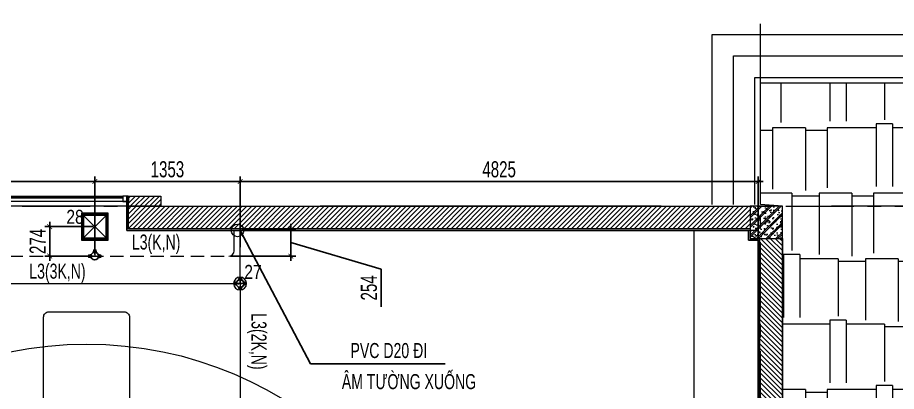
# Model space of a CAD drawing. Header units: millimetres. Extents: x -343543 to 400519, y -115663 to 104219.
# Drawn here: x -66184 to -57999, y -32325 to -28842 of the extents above; entities that cross this region are included whole.
import ezdxf
from ezdxf.xclip import XClip

# ---------------------------------------------------------------- set-up
doc = ezdxf.new("R2010")
doc.units = ezdxf.units.MM
doc.header["$XCLIPFRAME"] = 0
for name, pattern in [("$0$02'TUONG Xay$0$HIDDEN", [0.375, 0.25, -0.125]), ('HIDDEN2', [0.1875, 0.125, -0.0625]), ('XREF MAT BANG TUONG XAY$0$01.Xref _MB T2-Mai$0$HIDDEN', [9.525, 6.35, -3.175]), ('XREF MAT BANG TUONG XAY$0$CENTER', [50.8, 31.75, -6.35, 6.35, -6.35])]:
    doc.linetypes.add(name, pattern=pattern)
doc.layers.get('0').update_dxf_attribs({"color": 231, "lineweight": 0})
doc.layers.get('DefPoints').update_dxf_attribs({"color": 191})
for name, color, linetype in [('A-FLOR', 35, 'Continuous'), ('INNO-GIOTHAI', 20, 'Continuous'), ('XREF MAT BANG TUONG XAY$0$A-FNSH', 8, 'Continuous'), ('XREF MAT BANG TUONG XAY$0$A-FURN', 8, 'Continuous'), ('XREF MAT BANG TUONG XAY$0$A-PATT', 8, 'Continuous'), ('ống ghen', 6, 'Continuous')]:
    doc.layers.add(name, color=color, linetype=linetype)
for name, color, linetype, lineweight in [('A-PATT', 252, 'Continuous', 9), ('A-SYMBOLS', 10, 'Continuous', 13), ('fix lighting', 2, 'Continuous', 5), ('ICC-Text', 3, 'Continuous', 25), ('SME-E-COND-LTG', 51, 'Continuous', 18), ('SME-E-COND-POW', 131, 'Continuous', 18), ('SME-E-LTG-DIM', 55, 'Continuous', 18), ('SME-E-LTG-NOTE', 54, 'Continuous', 18), ('SME-E-LTG-TEXT', 53, 'Continuous', 18), ('TEXT DIEN', 3, 'Continuous', 18), ('XREF MAT BANG TUONG XAY$0$01.Xref _MB T2-Mai$0$$0$A-FNSH', 8, 'Continuous', 9), ('XREF MAT BANG TUONG XAY$0$01.Xref _MB T2-Mai$0$$0$A-GLAZ', 8, 'Continuous', 13), ('XREF MAT BANG TUONG XAY$0$01.Xref _MB T2-Mai$0$$0$A-LITE', 8, 'Continuous', 9), ('XREF MAT BANG TUONG XAY$0$01.Xref _MB T2-Mai$0$$0$A-PATT', 8, 'Continuous', 9), ('XREF MAT BANG TUONG XAY$0$01.Xref _MB T2-Mai$0$$0$A-TEXT', 8, 'Continuous', 25), ('XREF MAT BANG TUONG XAY$0$01.Xref _MB T2-Mai$0$A-HIDD', 8, 'XREF MAT BANG TUONG XAY$0$01.Xref _MB T2-Mai$0$HIDDEN', 9), ('XREF MAT BANG TUONG XAY$0$A-GRID', 8, 'XREF MAT BANG TUONG XAY$0$CENTER', 15), ('XREF MAT BANG TUONG XAY$0$A-WALL-INT', 8, 'Continuous', 9), ('XREF MAT BANG TUONG XAY$0$xref_IKIGAI_Cot$0$A-FNSH', 8, 'Continuous', 9), ('XREF MAT BANG TUONG XAY$0$xref_IKIGAI_Cot$0$A-PATT', 8, 'Continuous', 5)]:
    doc.layers.add(name, color=color, linetype=linetype, lineweight=lineweight)
doc.styles.add('Arial', font='arial.ttf', dxfattribs={"width": 0.8})
doc.styles.add('ROMANS1', font='vntimeh.shx', dxfattribs={"width": 0.8, "bigfont": 'bigfont.shx'})
doc.styles.add('SM-DIMTEXT', font='SME.shx', dxfattribs={"width": 0.7})
doc.styles.add('SME-TEXT', font='sme.shx', dxfattribs={"width": 0.7})
doc.dimstyles.new('SDIM-100', dxfattribs={"dimscale": 100, "dimtxt": 2, "dimasz": 0.6, "dimexe": 0.6, "dimexo": 0.2, "dimgap": 0.5, "dimtad": 1, "dimdec": 0, "dimzin": 12, "dimtxsty": 'SM-DIMTEXT', "dimblk": 'ARCHTICK', "dimblk1": 'ARCHTICK', "dimblk2": 'ARCHTICK', "dimcen": 0.12, "dimdle": 0.6, "dimclrd": 7, "dimclre": 8, "dimadec": 0, "dimazin": 3, "dimtfac": 2, "dimtix": 1, "dimtmove": 1, "dimatfit": 3, "dimfxl": 1, "dimtzin": 0, "dimarcsym": 1})
doc.dimstyles.new('SDIM-75', dxfattribs={"dimscale": 75, "dimtxt": 2, "dimasz": 0.6, "dimexe": 0.6, "dimexo": 0.2, "dimgap": 0.5, "dimtad": 1, "dimdec": 0, "dimzin": 12, "dimtxsty": 'SM-DIMTEXT', "dimblk": 'ARCHTICK', "dimcen": 0.12, "dimdle": 0.6, "dimclrd": 7, "dimclre": 8, "dimadec": 0, "dimazin": 3, "dimtfac": 2, "dimtdec": 0, "dimtix": 1, "dimtmove": 1, "dimatfit": 3, "dimfxl": 1, "dimtzin": 0, "dimarcsym": 1})

# ---------------------------------------------------------------- blocks, each defined once
blk = doc.blocks.new('XREF MAT BANG TUONG XAY$0$xref_IKIGAI_Cot')
at = {"layer": 'XREF MAT BANG TUONG XAY$0$xref_IKIGAI_Cot$0$A-PATT'}
h = blk.add_hatch(dxfattribs=at)
h.set_pattern_fill('BT-01', color=8, scale=15, angle=-179.99986, pattern_type=2)
h.set_pattern_definition([(230, (31525, -30680), (-107.59, 9.413), [11.25, -123.75]), (175, (31525, -30680), (20.813, -112.83), [9, -99]), (280.45, (31516.04, -30679.21), (-86.776, -103.416), [9.56, -105.17]), (226.184, (31525, -30710), (-160.086, 24.83), [16.875, -185.625]), (276.636, (31511.66, -30707.93), (-140.2, -146.12), [14.34, -157.757]), (171.184, (31525, -30710), (-140.2, -146.12), [13.5, -148.5]), (201, (31510, -30702.5), (-89.536, 60.393), [11.25, -123.75]), (146, (31510, -30702.5), (-36.497, -108.773), [9, -99]), (251.45, (31502.54, -30697.47), (-126.033, -48.38), [9.56, -105.17]), (217.5, (31525, -30680), (-1.824, -49.934), [0, -97.8, 0, -100.5, 0, -99.375]), (187.5, (31525, -30680), (-39.46, -59.162), [0, -57.3, 0, -95.55, 0, -37.875]), (147.5, (31558.45, -30680), (-80.0734, 3.383), [0, -37.5, 0, -117, 0, -155.25]), (137.5, (31573.45, -30680), (-87.478, -15.016), [0, -48.75, 0, -77.7, 0, -110.25]), (225, (31525, -30680), (45.078, -45.078), []), (225, (31525, -30698.374), (45.078, -45.078), [])])
h.paths.add_polyline_path([(31605, -30600), (31305, -30600), (31305, -30900), (31605, -30900)])
at = {"layer": 'XREF MAT BANG TUONG XAY$0$A-GRID', "color": 8, "ltscale": 20}
for points in [[(31400, -53920.7), (31400, -27075.6)], [(-2907.5, -30600), (42750, -30600)]]:
    blk.add_lwpolyline(points, dxfattribs=at)
at = {"layer": 'XREF MAT BANG TUONG XAY$0$xref_IKIGAI_Cot$0$A-FNSH', "color": 8}
blk.add_lwpolyline([(31605, -30600), (31305, -30600), (31305, -30900), (31605, -30900)], close=True, dxfattribs=at)
blk = doc.blocks.new('XREF MAT BANG TUONG XAY$0$01.Xref _MB T2-Mai$0$$0$A$Cfb76151b')
at = {"color": 8}
for points in [[(0, 0), (50, 0), (50, 50), (0, 50)], [(2, 2), (48, 2), (48, 48), (2, 48)]]:
    blk.add_lwpolyline(points, close=True, dxfattribs=at)
blk = doc.blocks.new('XREF MAT BANG TUONG XAY$0$01.Xref _MB T2-Mai$0$$0$A$Cc763f58b')
at = {"layer": 'DefPoints', "color": 8}
blk.add_line((5, -50), (5, 0), dxfattribs=at)
at = {"layer": 'XREF MAT BANG TUONG XAY$0$01.Xref _MB T2-Mai$0$$0$A-FNSH', "color": 8}
for centre, start, end in [((2.5, 2.3), 222.69033, 317.30967), ((2.5, -52.3), 42.69033, 137.30967)]:
    blk.add_arc(centre, 3.4, start, end, dxfattribs=at)
blk = doc.blocks.new('*U162')
at = {"layer": 'XREF MAT BANG TUONG XAY$0$01.Xref _MB T2-Mai$0$$0$A-GLAZ'}
for p, q in [((1556.7, 20), (55, 20)), ((1556.7, 10), (55, 10))]:
    blk.add_line(p, q, dxfattribs=at)
at = {"layer": 'XREF MAT BANG TUONG XAY$0$01.Xref _MB T2-Mai$0$$0$A-LITE', "color": 8}
blk.add_lwpolyline([(1556.7, 50), (55, 50), (55, 0), (1556.7, 0)], close=True, dxfattribs=at)
at = {"layer": 'XREF MAT BANG TUONG XAY$0$01.Xref _MB T2-Mai$0$$0$A-FNSH', "color": 8, "rotation": 180}
blk.add_blockref('XREF MAT BANG TUONG XAY$0$01.Xref _MB T2-Mai$0$$0$A$Cc763f58b', (5, 0), dxfattribs=at)
at = {"layer": 'XREF MAT BANG TUONG XAY$0$01.Xref _MB T2-Mai$0$$0$A-FNSH', "color": 8, "xscale": -1, "rotation": 180}
blk.add_blockref('XREF MAT BANG TUONG XAY$0$01.Xref _MB T2-Mai$0$$0$A$Cc763f58b', (1606.7, 0), dxfattribs=at)
at = {"layer": 'XREF MAT BANG TUONG XAY$0$01.Xref _MB T2-Mai$0$$0$A-GLAZ', "color": 8}
blk.add_blockref('XREF MAT BANG TUONG XAY$0$01.Xref _MB T2-Mai$0$$0$A$Cfb76151b', (5, 0), dxfattribs=at)
at = {"layer": 'XREF MAT BANG TUONG XAY$0$01.Xref _MB T2-Mai$0$$0$A-GLAZ', "color": 8, "xscale": -1}
blk.add_blockref('XREF MAT BANG TUONG XAY$0$01.Xref _MB T2-Mai$0$$0$A$Cfb76151b', (1606.7, 0), dxfattribs=at)
blk = doc.blocks.new('*U253')
at = {"layer": 'XREF MAT BANG TUONG XAY$0$A-PATT'}
h = blk.add_hatch(dxfattribs=at)
h.set_pattern_fill('ANSI31', color=8, scale=10)
h.set_pattern_definition([(45, (39846.79, -11293.564), (-22.45064, 22.45064), [])])
h.paths.add_polyline_path([(-38.7, 47.5), (4361.3, 47.5), (4361.3, -162.5), (-38.7, -162.5)])
at = {"layer": 'XREF MAT BANG TUONG XAY$0$A-WALL-INT', "color": 8}
blk.add_lwpolyline([(-38.7, 47.5), (4361.3, 47.5), (4361.3, -162.5), (-38.7, -162.5)], close=True, dxfattribs=at)
blk = doc.blocks.new('*U262')
at = {"layer": 'XREF MAT BANG TUONG XAY$0$A-PATT'}
h = blk.add_hatch(dxfattribs=at)
h.set_pattern_fill('ANSI31', color=8, scale=10)
h.set_pattern_definition([(45, (41236.79, -11293.564), (-22.45064, 22.45064), [])])
h.paths.add_polyline_path([(-38.7, 47.5), (5751.3, 47.5), (5751.3, -162.5), (-38.7, -162.5)])
at = {"layer": 'XREF MAT BANG TUONG XAY$0$A-WALL-INT', "color": 8}
blk.add_lwpolyline([(-38.7, 47.5), (5751.3, 47.5), (5751.3, -162.5), (-38.7, -162.5)], close=True, dxfattribs=at)
blk = doc.blocks.new('*U254')
at = {"layer": 'XREF MAT BANG TUONG XAY$0$A-PATT'}
h = blk.add_hatch(dxfattribs=at)
h.set_pattern_fill('ANSI31', color=8, scale=10)
h.set_pattern_definition([(45, (35750.104, -11178.564), (-22.45064, 22.45064), [])])
h.paths.add_polyline_path([(-38.7, 47.5), (264.6, 47.5), (264.6, -47.5), (-38.7, -47.5)])
at = {"layer": 'XREF MAT BANG TUONG XAY$0$A-WALL-INT', "color": 8}
blk.add_lwpolyline([(-38.7, 47.5), (264.6, 47.5), (264.6, -47.5), (-38.7, -47.5)], close=True, dxfattribs=at)
blk = doc.blocks.new('XREF MAT BANG TUONG XAY$0$NNNN')
at = {"layer": 'XREF MAT BANG TUONG XAY$0$A-FURN', "color": 8, "xscale": -1}
for name, p, rotation in [('*U254', (5825.4, 16805.2), 180), ('*U262', (338.7, 16595.2), 180), ('*U253', (162.5, 12096.4), 270)]:
    blk.add_blockref(name, p, dxfattribs=dict(at, rotation=rotation))
blk = doc.blocks.new('XREF MAT BANG NOI THAT')
at = {"color": 8}
blk.add_lwpolyline([(31380, -30825), (30780, -30825), (30780, -32825), (31380, -32825)], close=True, dxfattribs=at)
blk.add_lwpolyline([(25474.8, -33383.9), (24774.8, -33383.9, -0.414214), (24724.8, -33333.9), (24724.8, -31633.9, -0.414214), (24774.8, -31583.9), (25474.8, -31583.9, -0.414214), (25524.8, -31633.9), (25524.8, -33333.9, -0.414214)], format="xyb", close=True, dxfattribs=at)
at = {"color": 8, "ltscale": 300}
blk.add_circle((25124.8, -35405), 3521.1, dxfattribs=at)
blk = doc.blocks.new('01.Xref _MB T1')
at = {"layer": 'XREF MAT BANG TUONG XAY$0$01.Xref _MB T2-Mai$0$$0$A-PATT'}
h = blk.add_hatch(dxfattribs=at)
h.set_pattern_fill('AR-RSHKE', color=8, scale=2, angle=180)
h.set_pattern_definition([(180, (-73097.26, 1e-05), (-1295.4, -609.6), [304.8, -254, 355.6, -152.4, 457.2, -203.2]), (180, (-73402.06, -25.4), (-1295.4, -609.6), [254, -965.2, 203.2, -304.8]), (180, (-74011.66, 38.1), (-1295.4, -609.6), [152.4, -1574.8]), (270, (-73097.26, 1e-05), (431.8, -609.6), [584.2, -1854.2]), (270, (-73402.06, 1e-05), (431.8, -609.6), [571.5, -1866.9]), (270, (-73656.06, 1e-05), (431.8, -609.6), [533.4, -1905]), (270, (-74011.66, 38.1), (431.8, -609.6), [584.2, -1854.2]), (270, (-74164.06, 38.1), (431.8, -609.6), [584.2, -1854.2]), (270, (-74621.26, 1e-05), (431.8, -609.6), [558.8, -1879.6])])
h.paths.add_polyline_path([(31400.01063, -29449.99497), (40994.44721, -29450.00066), (36949.99948, -33500), (31604.99923, -33500), (31604.99991, -30599.99901), (31400.00982, -30582.99993)])
at = {"layer": 'XREF MAT BANG TUONG XAY$0$01.Xref _MB T2-Mai$0$$0$A-FNSH', "color": 8}
for points in [[(30949.99269, -30582.99962), (30949.9938, -28999.99471), (41599.9935, -29000.00101), (41599.9935, -48599.99995), (31704.97254, -48599.99992)], [(31149.99269, -30582.99976), (31149.99366, -29199.99483), (41399.9935, -29200.00089), (41399.9935, -48399.99995), (31604.97448, -48399.99992)], [(31350.00982, -30582.9999), (31350.01066, -29399.99495), (41200.01064, -29400.00077), (41200.01063, -48199.99995), (31604.99206, -48199.99992)], [(31400.00982, -30582.99993), (31400.01063, -29449.99497), (41150.01064, -29450.00074), (41150.01063, -48149.99995), (31704.98925, -48149.99308)]]:
    blk.add_lwpolyline(points, dxfattribs=at)
blk.add_lwpolyline([(31400.01063, -29449.99497), (40994.44721, -29450.00066), (36949.99948, -33500), (31604.99923, -33500), (31604.99991, -30599.99901), (31400.00982, -30582.99993)], close=True, dxfattribs=at)
at = {"layer": 'XREF MAT BANG TUONG XAY$0$01.Xref _MB T2-Mai$0$A-HIDD', "color": 8, "ltscale": 500}
blk.add_lwpolyline([(0.00011, -47000.00005), (39999.99073, -47000.00005), (39999.99073, -30600.00246), (0.00011, -30600.00246)], close=True, dxfattribs=at)
at = {"layer": 'XREF MAT BANG TUONG XAY$0$A-FNSH', "color": 8}
blk.add_lwpolyline([(31604.97181, -41745.00014), (31379.9718, -41745.00039), (31379.9718, -40315.00001), (31189.99022, -40315.00001), (31189.99022, -39785.00001), (31379.98019, -39785.00004), (31379.98092, -35715.00001), (31189.99023, -35715.00001), (31189.99023, -35285.00001), (31379.98015, -35285.00001), (31379.96933, -30914.99949), (31289.99246, -30914.99918), (31289.98296, -30824.99967), (25501.66726, -30824.99964), (25501.67699, -30504.99947)], dxfattribs=at)
at = {"color": 8}
ref = blk.add_blockref('XREF MAT BANG TUONG XAY$0$xref_IKIGAI_Cot', (-0.00927, -0.00001), dxfattribs=at)
XClip(ref).set_block_clipping_path([(-5181.1494167775, -58156.1251844964), (44638.3275875031, -24933.2650512661)])
at = {"layer": 'XREF MAT BANG TUONG XAY$0$01.Xref _MB T2-Mai$0$$0$A-TEXT', "color": 8, "xscale": -1, "rotation": 180}
blk.add_blockref('*U162', (23905.00371, -30504.99992), dxfattribs=at)
at = {"layer": 'XREF MAT BANG TUONG XAY$0$A-FURN', "color": 8, "xscale": -1}
blk.add_blockref('XREF MAT BANG TUONG XAY$0$NNNN', (31604.98349, -47357.72853), dxfattribs=at)
at = {"layer": 'A-PATT', "color": 8}
blk.add_blockref('XREF MAT BANG NOI THAT', (0, 0), dxfattribs=at)
blk = doc.blocks.new('Spotlight SKU LS1 3W')
at = {"color": 0, "linetype": 'ByBlock'}
for p, q in [((36, 0), (-36, 0)), ((0, 36), (0, -36))]:
    blk.add_line(p, q, dxfattribs=at)
for radius, start, end in [(60, 90, 270), (36, 90, 270), (60, 270, 90), (36, 270, 90)]:
    blk.add_arc((0, 0), radius, start, end, dxfattribs=at)
blk = doc.blocks.new('A$C0707c3b3')
at = {"layer": 'fix lighting'}
blk.add_blockref('Spotlight SKU LS1 3W', (-4900, -570), dxfattribs=at)
blk = doc.blocks.new('LT6')
blk.add_lwpolyline([(-105, -105), (105, -105), (105, 105), (-105, 105)], close=True)
blk.add_lwpolyline([(-105, 105), (105, -105), (105, 105), (-105, -105)])
at = {"layer": 'A-PATT'}
for points in [[(-125, -125), (125, -125), (125, 125), (-125, 125)], [(-115, -115), (115, -115), (115, 115), (-115, 115)]]:
    blk.add_lwpolyline(points, close=True, dxfattribs=at)
blk = doc.blocks.new('DenSanTuongT2Ikigai')
at = {"layer": 'fix lighting'}
blk.add_blockref('LT6', (25201.7, 19210), dxfattribs=at)
blk = doc.blocks.new('c4-d20')
at = {"layer": 'ống ghen', "ltscale": 30}
for points in [[(5338941, -3869227.1), (5338918.6, -3869227.1), (5338918.6, -3869247.1), (5338941, -3869247.1)], [(5338939.6, -3869236.6), (5338927.5, -3869236.6), (5338927.5, -3869237.7), (5338939.6, -3869237.7)], [(5338984.6, -3869203.6), (5338984.6, -3869181.1), (5338964.6, -3869181.1), (5338964.6, -3869203.6)], [(5338975.1, -3869202.1), (5338975.1, -3869190.1), (5338974, -3869190.1), (5338974, -3869202.1)], [(5339008.1, -3869227.1), (5339030.6, -3869227.1), (5339030.6, -3869247.1), (5339008.1, -3869247.1)], [(5339009.6, -3869236.6), (5339021.6, -3869236.6), (5339021.6, -3869237.7), (5339009.6, -3869237.7)], [(5338984.6, -3869270.7), (5338984.6, -3869293.1), (5338964.6, -3869293.1), (5338964.6, -3869270.7)], [(5338975.1, -3869272.1), (5338975.1, -3869284.2), (5338974, -3869284.2), (5338974, -3869272.1)]]:
    blk.add_lwpolyline(points, close=True, dxfattribs=at)
for points in [[(5338942.8, -3869222.4), (5338924.6, -3869227.1)], [(5338942.8, -3869251.9), (5338924.6, -3869247.1)], [(5338959.8, -3869205.4), (5338964.6, -3869187.1)], [(5338989.3, -3869205.4), (5338984.6, -3869187.1)], [(5339006.3, -3869222.4), (5339024.6, -3869227.1)], [(5339006.3, -3869251.9), (5339024.6, -3869247.1)], [(5338959.8, -3869268.9), (5338964.6, -3869287.1)], [(5338989.3, -3869268.9), (5338984.6, -3869287.1)]]:
    blk.add_lwpolyline(points, dxfattribs=at)
blk.add_circle((5338974.6, -3869237.1), 35, dxfattribs=at)
at = {"layer": 'TEXT DIEN', "ltscale": 30, "style": 'ROMANS1'}
blk.add_text('D20', height=15, dxfattribs=at).set_placement((5338953.4, -3869246.8))
blk = doc.blocks.new('_ArchTick')
at = {"color": 0, "linetype": 'ByBlock', "const_width": 0.15}
blk.add_lwpolyline([(-0.5, -0.5), (0.5, 0.5)], dxfattribs=at)
blk = doc.blocks.new('*D1671')
at = {"layer": 'DefPoints', "color": 0, "linetype": 'Continuous', "ltscale": 1000, "transparency": 16777216}
for p in [(-65464.9, -30368.8), (-65464.9, -31064.2), (-67711.5, -31672.3)]:
    blk.add_point(p, dxfattribs=at)
at = {"layer": 'SME-E-LTG-DIM', "color": 8, "linetype": 'Continuous', "lineweight": -2, "ltscale": 1000, "transparency": 16777216}
for p, q in [((-67711.5, -31657.3), (-67711.5, -30323.8)), ((-65464.9, -31049.2), (-65464.9, -30323.8))]:
    blk.add_line(p, q, dxfattribs=at)
at = {"layer": 'SME-E-LTG-DIM', "color": 7, "linetype": 'Continuous', "lineweight": -2, "ltscale": 1000, "transparency": 16777216}
blk.add_line((-67756.5, -30368.8), (-65419.9, -30368.8), dxfattribs=at)
at = {"layer": 'SME-E-LTG-DIM', "color": 7, "linetype": 'Continuous', "lineweight": -2, "ltscale": 1000, "transparency": 16777216, "xscale": 45, "yscale": 45, "zscale": 45, "rotation": 180}
blk.add_blockref('_ArchTick', (-67711.5, -30368.8), dxfattribs=at)
at = {"layer": 'SME-E-LTG-DIM', "color": 7, "linetype": 'Continuous', "lineweight": -2, "ltscale": 1000, "transparency": 16777216, "xscale": 45, "yscale": 45, "zscale": 45}
blk.add_blockref('_ArchTick', (-65464.9, -30368.8), dxfattribs=at)
at = {"layer": 'SME-E-LTG-DIM', "color": 0, "linetype": 'Continuous', "ltscale": 1000, "transparency": 16777216, "insert": (-66588.2, -30256.3), "char_height": 150, "attachment_point": 5, "style": 'SM-DIMTEXT'}
blk.add_mtext('2247', dxfattribs=at)
blk = doc.blocks.new('*D1672')
at = {"layer": 'DefPoints', "color": 0, "linetype": 'Continuous', "ltscale": 1000, "transparency": 16777216}
for p in [(-64111.5, -30368.8), (-64111.5, -30996.9), (-65464.9, -31064.2)]:
    blk.add_point(p, dxfattribs=at)
at = {"layer": 'SME-E-LTG-DIM', "color": 8, "linetype": 'Continuous', "lineweight": -2, "ltscale": 1000, "transparency": 16777216}
for p, q in [((-65464.9, -31049.2), (-65464.9, -30323.8)), ((-64111.5, -30981.9), (-64111.5, -30323.8))]:
    blk.add_line(p, q, dxfattribs=at)
at = {"layer": 'SME-E-LTG-DIM', "color": 7, "linetype": 'Continuous', "lineweight": -2, "ltscale": 1000, "transparency": 16777216}
blk.add_line((-65509.9, -30368.8), (-64066.5, -30368.8), dxfattribs=at)
at = {"layer": 'SME-E-LTG-DIM', "color": 7, "linetype": 'Continuous', "lineweight": -2, "ltscale": 1000, "transparency": 16777216, "xscale": 45, "yscale": 45, "zscale": 45, "rotation": 180}
blk.add_blockref('_ArchTick', (-65464.9, -30368.8), dxfattribs=at)
at = {"layer": 'SME-E-LTG-DIM', "color": 7, "linetype": 'Continuous', "lineweight": -2, "ltscale": 1000, "transparency": 16777216, "xscale": 45, "yscale": 45, "zscale": 45}
blk.add_blockref('_ArchTick', (-64111.5, -30368.8), dxfattribs=at)
at = {"layer": 'SME-E-LTG-DIM', "color": 0, "linetype": 'Continuous', "ltscale": 1000, "transparency": 16777216, "insert": (-64788.2, -30256.3), "char_height": 150, "attachment_point": 5, "style": 'SM-DIMTEXT'}
blk.add_mtext('1353', dxfattribs=at)
blk = doc.blocks.new('*D1673')
at = {"layer": 'DefPoints', "color": 0, "linetype": 'Continuous', "ltscale": 1000, "transparency": 16777216}
for p in [(-59286.6, -30368.8), (-59286.6, -30915), (-64111.5, -30996.9)]:
    blk.add_point(p, dxfattribs=at)
at = {"layer": 'SME-E-LTG-DIM', "color": 8, "linetype": 'Continuous', "lineweight": -2, "ltscale": 1000, "transparency": 16777216}
for p, q in [((-64111.5, -30981.9), (-64111.5, -30323.8)), ((-59286.6, -30900), (-59286.6, -30323.8))]:
    blk.add_line(p, q, dxfattribs=at)
at = {"layer": 'SME-E-LTG-DIM', "color": 7, "linetype": 'Continuous', "lineweight": -2, "ltscale": 1000, "transparency": 16777216}
blk.add_line((-64156.5, -30368.8), (-59241.6, -30368.8), dxfattribs=at)
at = {"layer": 'SME-E-LTG-DIM', "color": 7, "linetype": 'Continuous', "lineweight": -2, "ltscale": 1000, "transparency": 16777216, "xscale": 45, "yscale": 45, "zscale": 45, "rotation": 180}
blk.add_blockref('_ArchTick', (-64111.5, -30368.8), dxfattribs=at)
at = {"layer": 'SME-E-LTG-DIM', "color": 7, "linetype": 'Continuous', "lineweight": -2, "ltscale": 1000, "transparency": 16777216, "xscale": 45, "yscale": 45, "zscale": 45}
blk.add_blockref('_ArchTick', (-59286.6, -30368.8), dxfattribs=at)
at = {"layer": 'SME-E-LTG-DIM', "color": 0, "linetype": 'Continuous', "ltscale": 1000, "transparency": 16777216, "insert": (-61699.1, -30256.3), "char_height": 150, "attachment_point": 5, "style": 'SM-DIMTEXT'}
blk.add_mtext('4825', dxfattribs=at)
blk = doc.blocks.new('c3-20')
at = {"layer": 'ống ghen', "ltscale": 30}
for points in [[(5338941, -3869094), (5338918.6, -3869094), (5338918.6, -3869114), (5338941, -3869114)], [(5338984.6, -3869070.5), (5338984.6, -3869048), (5338964.6, -3869048), (5338964.6, -3869070.5)], [(5338975.1, -3869069), (5338975.1, -3869057), (5338974, -3869057), (5338974, -3869069)], [(5339008.1, -3869094), (5339030.6, -3869094), (5339030.6, -3869114), (5339008.1, -3869114)], [(5338939.6, -3869103.5), (5338927.5, -3869103.5), (5338927.5, -3869104.6), (5338939.6, -3869104.6)], [(5339009.6, -3869103.5), (5339021.6, -3869103.5), (5339021.6, -3869104.6), (5339009.6, -3869104.6)]]:
    blk.add_lwpolyline(points, close=True, dxfattribs=at)
for points in [[(5338942.8, -3869089.3), (5338924.6, -3869094)], [(5338959.8, -3869072.3), (5338964.6, -3869054)], [(5338989.3, -3869072.3), (5338984.6, -3869054)], [(5339006.3, -3869089.3), (5339024.6, -3869094)], [(5338942.8, -3869118.8), (5338924.6, -3869114)], [(5339006.3, -3869118.8), (5339024.6, -3869114)]]:
    blk.add_lwpolyline(points, dxfattribs=at)
blk.add_circle((5338974.6, -3869104), 35, dxfattribs=at)
at = {"layer": 'TEXT DIEN', "ltscale": 30, "style": 'ROMANS1'}
blk.add_text('D20', height=15, dxfattribs=at).set_placement((5338954.5, -3869111.3))
blk = doc.blocks.new('*D1703')
at = {"layer": 'DefPoints', "color": 0, "linetype": 'Continuous', "ltscale": 1000, "transparency": 16777216}
for p in [(-64111.5, -30810), (-64216.7, -31064.2), (-63638.3, -31064.2)]:
    blk.add_point(p, dxfattribs=at)
at = {"layer": 'SME-E-LTG-DIM', "color": 7, "linetype": 'Continuous', "lineweight": -2, "ltscale": 1000, "transparency": 16777216}
for p, q in [((-63638.3, -30765), (-63638.3, -31109.2)), ((-63638.3, -30937.1), (-62798.6, -31185.6)), ((-62798.6, -31185.6), (-62798.6, -31535.6))]:
    blk.add_line(p, q, dxfattribs=at)
at = {"layer": 'SME-E-LTG-DIM', "color": 8, "linetype": 'Continuous', "lineweight": -2, "ltscale": 1000, "transparency": 16777216}
for p, q in [((-64096.5, -30810), (-63593.3, -30810)), ((-64201.7, -31064.2), (-63593.3, -31064.2))]:
    blk.add_line(p, q, dxfattribs=at)
at = {"layer": 'SME-E-LTG-DIM', "color": 7, "linetype": 'Continuous', "lineweight": -2, "ltscale": 1000, "transparency": 16777216, "xscale": 45, "yscale": 45, "zscale": 45}
for p, rotation in [((-63638.3, -30810), 90), ((-63638.3, -31064.2), 270)]:
    blk.add_blockref('_ArchTick', p, dxfattribs=dict(at, rotation=rotation))
at = {"layer": 'SME-E-LTG-DIM', "color": 0, "linetype": 'Continuous', "ltscale": 1000, "transparency": 16777216, "insert": (-62911.1, -31360.6), "char_height": 150, "attachment_point": 5, "rotation": 90, "style": 'SM-DIMTEXT'}
blk.add_mtext('254', dxfattribs=at)
blk = doc.blocks.new('*D1704')
at = {"layer": 'DefPoints', "color": 0, "linetype": 'Continuous', "ltscale": 1000, "transparency": 16777216}
for p in [(-65884.7, -30790), (-65464.9, -30790), (-65464.9, -31064.2)]:
    blk.add_point(p, dxfattribs=at)
at = {"layer": 'SME-E-LTG-DIM', "color": 7, "linetype": 'Continuous', "lineweight": -2, "ltscale": 1000, "transparency": 16777216}
for p, q in [((-65884.7, -30790), (-65884.7, -30745)), ((-65884.7, -31064.2), (-65884.7, -30790)), ((-65884.7, -31064.2), (-65884.7, -31109.2))]:
    blk.add_line(p, q, dxfattribs=at)
at = {"layer": 'SME-E-LTG-DIM', "color": 8, "linetype": 'Continuous', "lineweight": -2, "ltscale": 1000, "transparency": 16777216}
for p, q in [((-65479.9, -30790), (-65929.7, -30790)), ((-65479.9, -31064.2), (-65929.7, -31064.2))]:
    blk.add_line(p, q, dxfattribs=at)
at = {"layer": 'SME-E-LTG-DIM', "color": 7, "linetype": 'Continuous', "lineweight": -2, "ltscale": 1000, "transparency": 16777216, "xscale": 45, "yscale": 45, "zscale": 45}
for p, rotation in [((-65884.7, -30790), 270), ((-65884.7, -31064.2), 90)]:
    blk.add_blockref('_ArchTick', p, dxfattribs=dict(at, rotation=rotation))
at = {"layer": 'SME-E-LTG-DIM', "color": 0, "linetype": 'Continuous', "ltscale": 1000, "transparency": 16777216, "insert": (-65997.2, -30927.1), "char_height": 150, "attachment_point": 5, "rotation": 90, "style": 'SM-DIMTEXT'}
blk.add_mtext('274', dxfattribs=at)

msp = doc.modelspace()

# ---------------------------------------------------------------- block references
at = {"layer": 'A-SYMBOLS'}
msp.add_blockref('01.Xref _MB T1', (-90666.5, 0), dxfattribs=at)

# ---------------------------------------------------------------- next in the draw order: linework, layer by layer
at = {"layer": 'SME-E-COND-LTG', "color": 3, "linetype": 'HIDDEN2', "ltscale": 1000}
for p, q in [((-65464.9, -30790), (-65464.9, -31064.2)), ((-70196.5, -31064.2), (-64216.7, -31064.2))]:
    msp.add_line(p, q, dxfattribs=at)
at = {"layer": 'SME-E-COND-LTG', "color": 3, "linetype": 'Continuous', "ltscale": 1000}
for p, q in [((-64166.7, -31014.2), (-64166.7, -30825)), ((-64111.5, -31320), (-64111.5, -30825)), ((-67711.5, -31320), (-64111.5, -31320))]:
    msp.add_line(p, q, dxfattribs=at)
msp.add_lwpolyline([(-64111.5, -31320), (-64111.6, -39720)], dxfattribs=at)
msp.add_circle((-64135.6, -30825), 58.6, dxfattribs=at)
msp.add_arc((-64216.7, -31014.2), 50, 270, 360, dxfattribs=at)

# ---------------------------------------------------------------- next in the draw order: block references
at = {"layer": 'A-FLOR'}
msp.add_blockref('DenSanTuongT2Ikigai', (-90666.5, -50000), dxfattribs=at)
at = {"layer": 'INNO-GIOTHAI'}
msp.add_blockref('A$C0707c3b3', (-59211.5, -30750), dxfattribs=at)
at = {"layer": 'TEXT DIEN', "ltscale": 30}
for name, p in [('c3-20', (-5404439.4, 3838039.8)), ('c4-d20', (-5403086.1, 3837917.1))]:
    msp.add_blockref(name, p, dxfattribs=at)

# ---------------------------------------------------------------- next in the draw order: texts
at = {"layer": 'ICC-Text', "linetype": "$0$02'TUONG Xay$0$HIDDEN", "style": 'Arial', "width": 0.8}
for s, p in [('28', (-65729.4, -30763.2)), ('27', (-64072.5, -31276.1))]:
    msp.add_text(s, height=130, dxfattribs=at).set_placement(p)
at = {"layer": 'SME-E-LTG-NOTE', "style": 'SME-TEXT', "width": 0.7}
for s, p in [('L3(K,N)', (-65119.2, -31003.2)), ('L3(3K,N)', (-66074.8, -31274.6))]:
    msp.add_text(s, height=140, dxfattribs=at).set_placement(p)
msp.add_text('L3(2K,N)', height=140, rotation=270, dxfattribs=at).set_placement((-64005.6, -31597.4))
at = {"layer": 'SME-E-LTG-TEXT', "style": 'SME-TEXT', "width": 0.7}
for s, p in [('PVC D20 ĐI ', (-63083.2, -32014)), ('ÂM TƯỜNG XUỐNG', (-63164.1, -32303.6))]:
    msp.add_text(s, height=140, dxfattribs=at).set_placement(p)

# ---------------------------------------------------------------- next in the draw order: dimensions: what is measured, and where the dimension line sits
at = {"layer": 'SME-E-LTG-DIM', "linetype": 'Continuous', "ltscale": 1000}
for base, p1, p2, picture, middle in [((-65464.9, -30368.8), (-67711.5, -31672.3), (-65464.9, -31064.2), '*D1671', (-66588.2, -30256.3)), ((-64111.5, -30368.8), (-65464.9, -31064.2), (-64111.5, -30996.9), '*D1672', (-64788.2, -30256.3)), ((-59286.6, -30368.8), (-64111.5, -30996.9), (-59286.6, -30915), '*D1673', (-61699.1, -30256.3))]:
    dim = msp.add_linear_dim(base=base, p1=p1, p2=p2, dimstyle='SDIM-75', dxfattribs=at)
    dim.commit()
    dim.dimension.update_dxf_attribs({"geometry": picture, "text_midpoint": middle})
dim = msp.add_linear_dim(base=(-65884.7, -30790), p1=(-65464.9, -31064.2), p2=(-65464.9, -30790), angle=90, dimstyle='SDIM-75', dxfattribs=at)
dim.commit()
dim.dimension.update_dxf_attribs({"geometry": '*D1704', "text_midpoint": (-65997.2, -30927.1)})
dim = msp.add_linear_dim(base=(-63638.3, -31064.2), p1=(-64111.5, -30810), p2=(-64216.7, -31064.2), angle=90, dimstyle='SDIM-75', dxfattribs=at)
dim.commit()
dim.dimension.update_dxf_attribs({"geometry": '*D1703', "text_midpoint": (-62798.6, -31223.1), "dimtype": 160})

# ---------------------------------------------------------------- next in the draw order: leaders
at = {"layer": 'SME-E-COND-POW', "color": 3, "linetype": 'Continuous', "ltscale": 1000}
msp.add_leader([(-64111.5, -30825), (-63455.8, -32067.6), (-62201.2, -32067.6)], dimstyle='SDIM-100', override={"dimgap": 0.5, "dimtad": 0}, dxfattribs=at)

doc.saveas('drawing.dxf')
